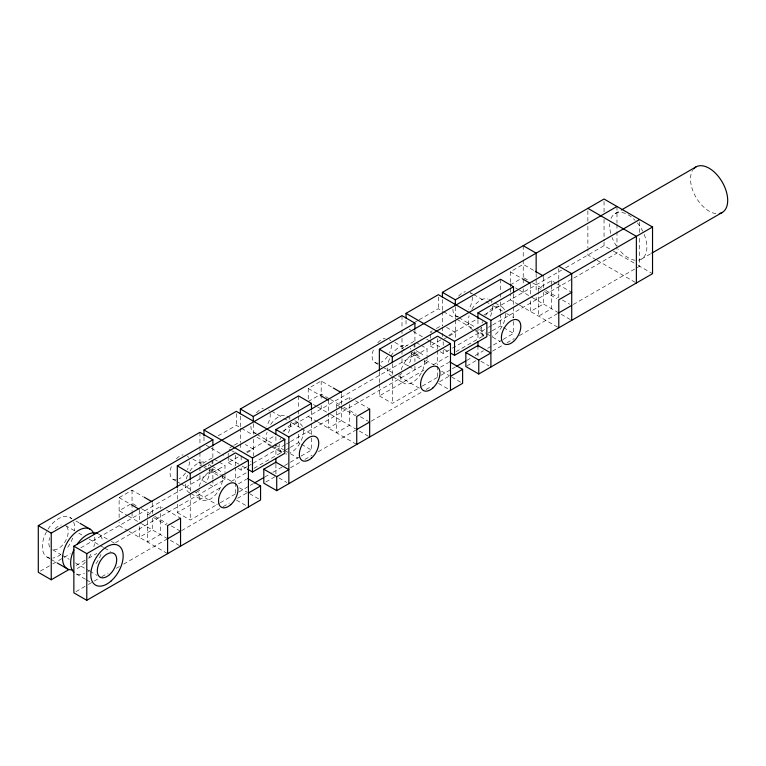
<?xml version="1.0" encoding="UTF-8"?>
<svg xmlns="http://www.w3.org/2000/svg" width="766" height="766" viewBox="0 0 766 766"><rect width="100%" height="100%" fill="white"/><g stroke="black" fill="none" stroke-linecap="round" stroke-linejoin="round"><path stroke-width="0.57" stroke-dasharray="3.83 2.87" d="M218.128 435.825L236.311 425.331L240.438 427.706M415.124 322.093L418.159 320.341M419.165 319.757L438.363 308.679L442.489 311.053M119.123 517.605L119.123 497.651L132.049 490.183L143.165 496.607M308.238 398.962L308.238 388.467L321.174 380.999L332.281 387.414M510.29 282.309L510.29 271.815L523.226 264.347L534.333 270.762M615.146 213.58L620.326 210.593M308.238 401.528L321.174 394.069L329.428 398.827M510.29 284.875L522.23 277.981M212.067 457.991L199.945 464.991L202.923 466.714M233.276 445.745L228.23 448.656L231.217 450.379M234.291 445.161L240.352 441.656M414.119 341.339L401.997 348.339L404.975 350.062M432.302 330.835L430.281 332.004L433.269 333.727M436.342 328.509L442.403 325.004M40.368 571.11L51.772 564.532M52.806 563.939L63.166 557.954M64.2 557.351L70.424 553.77M80.784 547.786L212.067 471.99L212.067 468.486M228.23 456.823L228.23 462.654L238.331 456.823M246.566 452.064L274.544 435.921M282.836 431.134L414.119 355.338L414.119 351.833M430.281 334.34L430.281 346.002L442.403 339.003M448.617 335.412L476.596 319.259M483.853 315.075L561.564 270.207M565.71 267.813L604.048 245.685L612.302 250.444M212.871 472.459L224.993 465.46L224.993 472.459M247.217 452.629L253.287 449.125L245.321 444.529M414.923 355.807L427.045 348.808L427.045 355.807M444.223 338.888L448.263 336.552M449.269 335.968L455.339 332.473L444.395 326.153M147.407 517.481L147.407 513.986L160.343 506.517L162.363 507.686M349.459 404.333L349.459 425.331L336.533 432.79L336.533 404.793L349.459 397.334L351.479 398.502M538.584 291.645L538.584 288.14L551.51 280.682L556.566 283.592M76.102 565.423L87.496 558.835M88.53 558.242L96.822 553.454M115.474 542.692L224.993 479.459L224.993 473.618M238.178 468.399L241.156 470.123L247.217 466.628M248.232 466.044L251.267 464.292M285.402 444.577L253.287 463.124L250.3 461.4M286.436 443.983L289.548 442.183M290.582 441.589L427.045 362.806L427.045 356.966M440.23 351.747L443.208 353.471L451.289 348.808M452.304 348.224L487.454 327.925M488.488 327.331L491.6 325.531M492.634 324.937L616.975 253.144L616.975 247.169M177.31 504.21L177.31 512.588L221.862 486.86M231.188 481.479L246.738 472.507M253.986 468.313L285.076 450.37M286.111 449.776L289.213 447.976M290.257 447.382L298.539 442.595L300.531 443.744M379.361 383.967L379.361 395.936L423.914 370.208M433.24 364.827L448.79 355.855M456.038 351.661L484.016 335.508M488.162 333.114L491.265 331.324M492.308 330.72L500.591 325.943L502.582 327.092M238.532 483.767L246.614 479.104M440.584 367.115L448.665 362.452M641.439 259.119L650.765 253.728M177.31 512.588L190.246 520.047L219.258 503.3M220.292 502.707L237.91 492.528M238.944 491.935L249.304 485.95M250.338 485.357L253.45 483.557M264.845 476.979L272.102 472.794M273.136 472.191L283.497 466.207M284.531 465.613L300.08 456.641M301.115 456.038L311.475 450.054L311.475 435.701M379.361 395.936L392.297 403.395L421.31 386.648M422.344 386.045L439.962 375.876M440.996 375.283L451.356 369.298M452.39 368.705L455.502 366.904M466.896 360.326L471.042 357.933M475.188 355.539L483.48 350.751M487.626 348.358L502.132 339.989M503.166 339.386L513.526 333.401L513.526 319.049M75.93 591.649L87.334 585.061M88.368 584.468L100.806 577.286M101.84 576.693L108.054 573.102M116.346 568.315L119.448 566.524M123.594 564.13L167.112 539.005M181.619 530.627L222.035 507.293M223.069 506.699L229.283 503.109M237.527 498.35L246.614 493.103M265.812 482.025L274.898 476.768M290.419 467.815L300.779 461.831M304.925 459.437L312.174 455.253M318.397 451.662L355.702 430.128M371.242 421.156L422.009 391.838M426.155 389.444L431.335 386.457M439.579 381.698L448.665 376.451M466.848 365.947L475.945 360.7M492.471 351.163L502.831 345.179M506.977 342.785L514.225 338.601M519.415 335.604L557.753 313.476M573.294 304.495L639.61 266.214L639.61 236.301M613.327 251.047L637.063 264.739M638.088 265.342L652.536 273.682M596.13 259.779L587.876 255.011L587.876 249.036M597.164 260.373L636.374 283.008M557.571 284.176L571.714 292.344M524.26 278.01L527.353 279.791M532.514 282.769L544.894 289.921M545.919 290.515L558.299 297.668M562.426 300.042L569.655 304.217M510.29 271.815L521.407 278.23M538.584 288.14L540.605 289.309M544.645 291.645L556.767 298.644M515.451 287.853L518.544 289.644M519.578 290.237L531.958 297.39M532.178 297.514L571.714 320.341M518.544 304.571L510.29 299.812L510.29 293.972M519.578 305.174L558.787 327.81M488.957 299.429L493.936 302.302M494.932 302.876L501.893 306.888M470.496 292.727L472.565 293.914M473.589 294.508L484.945 301.067M485.97 301.66L489.072 303.451M493.199 305.835L502.486 311.188M506.613 313.572L513.833 317.746M503.578 327.666L513.526 333.401M455.751 315.889L457.809 317.076M458.844 317.67L475.351 327.206M479.478 329.591L485.673 333.162M486.707 333.756L500.112 341.502M443.524 311.657L455.904 318.8M456.938 319.393L484.792 335.479M475.791 331.419L483.758 336.015M480.952 361.255L488.909 365.851M409.13 329.121L412.223 330.912M413.257 331.506L422.545 336.868M426.672 339.252L429.764 341.042M430.798 341.636L443.179 348.779M444.213 349.382L449.364 352.36M430.281 346.002L436.247 349.449M416.101 342.488L420.084 344.786M421.08 345.361L427.045 348.808M416.101 350.684L421.07 353.557M394.835 342.364L404.122 347.726M410.308 351.297L421.664 357.856M425.791 360.24L434.044 364.999M410.949 353.509L420.084 358.785M424.067 361.083L427.045 362.806M441.532 371.165L449.489 375.761M451.662 377.016L460.615 382.186M407.962 365.784L401.997 362.337L401.997 356.353M408.958 366.359L414.923 369.806L414.923 366.215M438.545 383.44L448.493 389.185M374.928 362.548L378.021 364.338M379.055 364.932L382.148 366.713M383.182 367.316L394.538 373.865M398.665 376.25L419.299 388.161M392.987 376.929L403.931 383.249M355.52 400.829L369.662 408.996M330.462 399.421L339.74 404.783M343.867 407.167L356.247 414.32M360.374 416.704L368.637 421.463M308.238 388.467L319.355 394.883M336.533 404.793L340.573 407.129M341.579 407.713L355.721 415.881M313.399 404.505L316.492 406.296M317.526 406.89L329.907 414.042M330.462 414.358L355.702 428.931M359.35 431.038L369.662 436.993M317.526 421.827L308.238 416.465L308.238 414.128M318.34 422.296L356.736 444.462M286.905 416.082L290.889 418.38M294.872 420.678L299.841 423.541M271.537 411.17L282.893 417.719M283.918 418.313L287.02 420.103M291.147 422.487L300.435 427.849M301.459 428.443L312.815 434.992M301.526 444.318L311.475 450.054M253.699 432.541L255.758 433.728M256.792 434.322L274.333 444.452M275.367 445.046L283.621 449.814M284.655 450.408L298.06 458.154M241.472 428.309L252.818 434.858M256.945 437.242L271.394 445.582M272.418 446.176L282.74 452.132M271.758 446.923L281.706 452.668M232.203 450.954L234.195 452.103M278.901 477.907L286.857 482.503M206.044 445.18L210.171 447.564M211.205 448.158L223.586 455.31M229.781 458.882L241.127 465.441M242.161 466.034L246.288 468.419M228.23 462.654L234.195 466.101M214.049 459.14L218.032 461.438M219.028 462.013L224.993 465.46M209.07 464.464L211.062 465.613M212.058 466.188L219.019 470.209M192.783 459.016L202.071 464.378M203.105 464.972L207.232 467.356M208.256 467.949L220.646 475.102M221.671 475.696L231.993 481.651M203.919 467.289L207.902 469.587M208.898 470.161L218.032 475.437M222.016 477.735L224.993 479.459M239.48 487.818L247.437 492.414M249.611 493.668L258.563 498.838M205.91 482.436L199.945 478.989L199.945 475.399M209.884 484.734L212.871 486.458L212.871 480.474M236.493 500.093L246.441 505.838M172.877 479.2L175.969 480.991M177.003 481.584L180.096 483.375M181.13 483.968L192.486 490.518M193.511 491.111L217.247 504.813M190.935 493.582L201.879 499.901M166.404 510.022L180.546 518.18M136.176 505.637L132.049 503.252L119.123 510.721L127.376 515.48M141.337 508.614L153.717 515.757M154.751 516.361L167.132 523.504M171.258 525.888L180.546 531.25M119.123 497.651L130.23 504.066M147.407 513.986L149.427 515.154M153.468 517.481L166.605 525.064M128.41 516.083L140.791 523.226M141.337 523.542L180.546 546.177M128.209 530.895L119.123 525.648L119.123 522.153M129.224 531.48L167.61 553.646M69.936 517.519L71.956 518.687M75.997 521.014L79.022 522.766M107.317 539.101L98.22 533.854A22.856 13.194 -60 0 1 102.788 541.753M111.357 541.428L114.383 543.18M65.359 525.438L74.647 530.8M78.774 533.184L81.876 534.965M89.095 539.14L99.408 545.095M100.442 545.689L103.534 547.479M104.569 548.073L110.764 551.644M52.682 549.787L60.935 554.555M61.969 555.149L69.189 559.324M75.374 562.895L88.789 570.641M89.823 571.235L97.043 575.4M47.071 557.112L50.106 558.864M51.121 559.448L56.167 562.359M85.466 579.278L75.365 573.447A22.856 13.194 -60 0 0 84.49 573.447M86.472 579.862L90.512 582.189M639.61 221.939L639.61 235.105M616.975 206.485L616.975 223.232M616.975 224.428L616.975 230.413M616.975 231.61L616.975 245.972M604.048 201.41L604.048 212.182M604.048 219.363L604.048 240.897M604.048 242.094L604.048 245.685M587.876 210.746L587.876 221.518M587.876 226.296L587.876 247.839M558.787 268.607L558.787 279.37M558.787 280.567L558.787 297.323M551.51 280.682L551.51 284.176M551.51 285.345L551.51 308.679L538.584 316.138L538.584 292.813M543.429 277.177L543.429 287.681M543.429 292.344L543.429 304.006L530.493 311.475L530.493 299.812M536.152 273.491L536.152 278.269M536.152 279.466L536.152 292.631M536.152 297.419L536.152 299.812M530.493 283.477L530.493 295.14M523.226 245.685L523.226 258.841M523.226 260.038L523.226 277.981M523.226 279.178L523.226 284.301M523.226 288.753L523.226 292.344M513.526 293.924L513.526 305.883M513.526 307.08L513.526 317.852M510.29 283.477L510.29 287.173M510.29 288.322L510.29 292.918M500.591 279.274L500.591 292.44M500.591 293.637L500.591 297.227M500.591 302.015L500.591 312.777M500.591 313.974L500.591 325.943M477.965 320.054L477.965 326.038M477.965 327.235L477.965 340.391M477.965 345.533L477.965 358.373M455.339 306.984L455.339 318.953M455.339 320.15L455.339 339.472M443.208 341.808L443.208 345.303M443.208 349.966L443.208 353.471M442.403 299.525L442.403 310.287M442.403 311.484L442.403 325.847M442.403 327.044L442.403 332.004M442.403 333.172L442.403 336.667M438.363 297.007L438.363 308.679M437.558 338.601L437.558 349.363M437.558 350.56L437.558 364.922M437.558 366.119L437.558 379.371M414.923 330.318L414.923 342.278M414.923 343.474L414.923 347.065M414.923 351.853L414.923 361.638M414.119 343.666L414.119 347.17M406.037 320.341L406.037 326.172M401.997 315.669L401.997 328.834M401.997 330.031L401.997 333.622M401.997 338.409L401.997 349.172M401.997 350.368L401.997 355.338M392.297 363.917L392.297 375.876M392.297 377.073L392.297 403.395M379.361 371.998L379.361 382.77M349.459 397.334L349.459 399.661M341.377 393.829L341.377 405.501M341.377 406.66L341.377 420.658L328.442 428.127L328.442 412.96M328.442 400.13L328.442 411.792M321.174 380.999L321.174 400.953M321.174 405.501L321.174 408.996M311.475 410.576L311.475 434.504M298.539 395.926L298.539 409.092M298.539 410.289L298.539 415.076M298.539 416.273L298.539 429.429M298.539 434.217L298.539 442.595M275.913 436.706L275.913 442.691M275.913 443.887L275.913 457.043M275.913 464.225L275.913 473.857M253.287 423.636L253.287 434.408M253.287 439.196L253.287 456.124M241.156 456.124L241.156 461.955M241.156 467.787L241.156 470.123M240.352 416.177L240.352 426.94M240.352 428.137L240.352 442.499M240.352 443.696L240.352 448.656M236.311 413.659L236.311 425.331M235.507 455.253L235.507 466.015M235.507 467.212L235.507 481.575M235.507 482.772L235.507 496.023M228.23 453.328L228.23 455.655M212.871 446.971L212.871 463.717M212.871 468.505L212.871 479.277M212.067 460.328L212.067 463.823M203.986 436.993L203.986 442.825M199.945 432.33L199.945 445.486M199.945 446.683L199.945 451.471M199.945 452.668L199.945 465.824M199.945 467.327L199.945 470.822M190.246 480.569L190.246 492.528M190.246 493.725L190.246 520.047M177.31 488.66L177.31 499.422M160.343 506.517L160.343 508.854M160.343 513.517L160.343 534.515L147.407 541.983L147.407 518.649M152.262 503.023L152.262 513.517M152.262 518.18L152.262 529.852L139.326 537.311L139.326 523.312M139.326 509.313L139.326 522.153M132.049 490.183L132.049 511.295M132.049 512.349L132.049 518.18M283.631 431.938A17.149 9.901 -60 0 1 302.541 426.729M303.346 430.166A17.149 9.901 -60 0 1 290.18 452.965M286.81 453.989A17.149 9.901 -60 0 1 285.699 454.046M281.859 452.649A17.149 9.901 -60 0 1 279.197 444.108M279.992 439.751A17.149 9.901 -60 0 1 280.5 438.181M289.108 418.284A17.149 9.901 -60 0 1 289.605 419.27M290.41 422.698A17.149 9.901 -60 0 1 288.485 432.733M270.695 446.205A17.149 9.901 -60 0 1 267.066 432.283M270.695 424.469A17.149 9.901 -60 0 1 285.977 415.651M199.179 486.41A17.149 9.901 -60 0 1 218.932 470.152A17.149 9.901 -60 0 1 215.15 495.248A17.149 9.901 -60 0 1 198.327 492.05M208.285 464.943A17.149 9.901 -60 0 1 208.792 465.929M209.587 469.357A17.149 9.901 -60 0 1 206.092 482.542M199.725 490.077A17.149 9.901 -60 0 1 195.311 492.624M189.872 492.864A17.149 9.901 -60 0 1 185.439 483.298M186.243 478.942A17.149 9.901 -60 0 1 188.101 474.202M189.872 471.128A17.149 9.901 -60 0 1 205.154 462.31M66.661 526.548A13.711 7.919 -60 0 1 65.11 541.696A13.711 7.919 -60 0 1 52.691 549.634M49.685 547.058A13.711 7.919 -60 0 1 49.685 537.761M55.114 528.779A13.711 7.919 -60 0 1 61.242 524.988M485.682 315.286A17.149 9.901 -60 0 1 504.593 310.077M505.397 313.514A17.149 9.901 -60 0 1 492.232 336.312M483.911 335.996A17.149 9.901 -60 0 1 481.249 327.455M482.044 323.099A17.149 9.901 -60 0 1 482.551 321.529M491.159 301.622A17.149 9.901 -60 0 1 491.657 302.608M492.461 306.046A17.149 9.901 -60 0 1 489.8 317.66M481.479 327.589A17.149 9.901 -60 0 1 480.387 328.269M472.746 329.552A17.149 9.901 -60 0 1 469.118 315.63M471.818 309.32A17.149 9.901 -60 0 1 488.028 298.999M401.231 369.758A17.149 9.901 -60 0 1 412.501 354.399A17.149 9.901 -60 0 1 423.77 356.736M424.575 360.173A17.149 9.901 -60 0 1 412.501 382.397A17.149 9.901 -60 0 1 400.426 374.114M410.337 348.291A17.149 9.901 -60 0 1 410.844 349.277M411.639 352.705A17.149 9.901 -60 0 1 408.144 365.88M401.777 373.425A17.149 9.901 -60 0 1 398.483 375.503M391.924 376.211A17.149 9.901 -60 0 1 387.443 367.939M388.295 362.289A17.149 9.901 -60 0 1 407.206 345.658M470.372 292.813A13.711 7.919 -60 0 1 471.119 293.723M472.21 296.873A13.711 7.919 -60 0 1 468.419 309.617M458.575 316.521A13.711 7.919 -60 0 1 453.012 307.961M458.575 296.145A13.711 7.919 -60 0 1 465.345 291.683M389.549 339.472A13.711 7.919 -60 0 1 390.612 340.927M391.483 345.073A13.711 7.919 -60 0 1 389.549 352.896M387.596 356.276A13.711 7.919 -60 0 1 381.095 362.241M378.394 363.122A13.711 7.919 -60 0 1 374.028 348.444M377.762 342.804A13.711 7.919 -60 0 1 385.174 338.218M268.713 409.896A13.711 7.919 -60 0 1 269.383 410.921M270.159 413.525A13.711 7.919 -60 0 1 266.367 426.269M256.524 433.173A13.711 7.919 -60 0 1 250.855 426.26M256.524 412.797A13.711 7.919 -60 0 1 263.293 408.335M187.498 456.134A13.711 7.919 -60 0 1 188.56 457.58M189.432 461.726A13.711 7.919 -60 0 1 187.498 469.548M185.544 472.928A13.711 7.919 -60 0 1 179.043 478.894M176.343 479.775A13.711 7.919 -60 0 1 171.977 465.096M176.343 458.786A13.711 7.919 -60 0 1 183.122 454.87M94.706 537.09A22.856 13.194 -60 0 1 93.854 546.761M90.924 554.153A22.856 13.194 -60 0 1 88.396 558.328M85.428 562.081A22.856 13.194 -60 0 1 76.409 568.784M49.771 558.06A22.856 13.194 -60 0 1 46.678 531.422A22.856 13.194 -60 0 1 71.449 518.659M73.651 522.048A22.856 13.194 -60 0 1 74.503 530.733M72.693 538.067A22.856 13.194 -60 0 1 66.249 549.222M60.801 554.46A22.856 13.194 -60 0 1 52.854 558.06M100.978 554.402A22.856 13.194 -60 0 1 95.53 564.303M90.225 569.904A22.856 13.194 -60 0 1 87.946 571.599M715.951 213.599A26.293 15.176 60 0 1 695.327 196.125A26.293 15.176 60 0 1 692.598 170.291M644.187 234.396A26.293 15.176 60 0 1 638.461 260.191M635.129 260.258A26.293 15.176 60 0 1 618.65 249.142M616.573 246.25A26.293 15.176 60 0 1 612.082 237.489M610.789 233.486A26.293 15.176 60 0 1 609.774 223.729M611.009 218.473A26.293 15.176 60 0 1 635.129 220.34M637.379 222.877A26.293 15.176 60 0 1 642.722 231.15"/><path stroke-width="1.15" d="M68.844 569.607L51.236 579.776L38.3 572.307L38.3 525.648L199.945 432.33L212.871 439.789L212.871 445.774M203.986 435.825L203.986 429.994L236.311 411.332L284.799 439.33L284.799 453.328L252.474 471.99L247.313 469.012M240.352 413.784L240.352 408.996L401.997 315.669L414.923 323.137L414.923 329.121M406.037 318.005L406.037 313.342L438.363 294.68L486.85 322.668L486.85 336.667L454.525 355.338L450.398 352.954M442.403 297.131L442.403 292.344L604.048 199.016L652.536 227.014L652.536 273.682L478.769 374L465.843 366.531L465.843 352.532L477.965 345.533L490.891 353.002L478.769 360.001L465.843 352.532M38.3 525.648L51.236 533.117L212.871 439.789M240.352 408.996L253.287 416.465L414.923 323.137M442.403 292.344L455.339 299.812L616.975 206.485M177.31 487.463L177.31 465.92L298.539 395.926L311.475 403.395L311.475 409.379M379.361 370.801L379.361 349.267L500.591 279.274L513.526 286.743L513.526 292.727M621.36 209.989L695.968 166.921M177.31 465.92L190.246 473.388L311.475 403.395M379.361 349.267L392.297 356.736L513.526 286.743M247.629 478.52L260.555 485.989L260.555 499.987L86.788 600.305L73.862 592.846L73.862 546.177L235.507 452.859L248.433 460.328L248.433 506.987M275.913 434.312L275.913 429.525L437.558 336.207L450.485 343.666L450.485 390.334M477.965 318.857L477.965 312.873L639.61 219.555M73.862 546.177L86.788 553.646L248.433 460.328M203.986 429.994L252.474 457.991L284.799 439.33M275.913 429.525L288.839 436.993L450.485 343.666M406.037 313.342L454.525 341.339L486.85 322.668M477.965 312.873L490.891 320.341L652.536 227.014M263.791 469.194L275.913 462.195L288.839 469.654L276.718 476.653L263.791 469.194L263.791 483.193L276.718 490.652L462.607 383.335L462.607 369.336L449.68 361.868M571.714 292.344L558.787 299.812L558.787 327.81M651.799 253.134L722.252 212.45M254.484 482.963L263.81 477.572M456.536 366.311L465.862 360.92M167.61 538.718L180.546 531.25M356.736 429.525L369.662 422.066M558.787 312.873L571.714 305.404M248.433 492.988L260.555 485.989M450.485 376.336L462.607 369.336M587.876 208.352L636.374 236.349L636.374 283.008M523.226 245.685L536.152 253.144L536.152 272.294M558.787 266.214L571.714 273.682L571.714 320.341M535.348 271.346L543.429 276.009M522.412 278.814L529.488 282.893M333.296 387.998L341.377 392.661M320.36 395.467L328.442 400.13M144.171 497.182L152.262 501.854M131.245 504.65L138.311 508.739M80.037 523.35L90.139 529.182M57.182 562.943L67.284 568.774M490.891 320.341L490.891 367M478.769 360.001L478.769 374M477.965 341.588L477.965 346.376M455.339 299.812L455.339 305.787M454.525 341.339L454.525 355.338M392.297 356.736L392.297 362.72M369.662 436.993L369.662 408.996L356.736 416.465L356.736 444.462M288.839 436.993L288.839 483.652M276.718 476.653L276.718 490.652M275.913 458.24L275.913 463.028M253.287 416.465L253.287 421.252M252.474 457.991L252.474 471.99M190.246 473.388L190.246 479.372M180.546 546.177L180.546 518.18L167.61 525.648L167.61 553.646M86.788 553.646L86.788 600.305M51.236 533.117L51.236 579.776M71.994 569.837A22.856 13.194 -60 0 1 67.695 541.677A22.856 13.194 -60 0 1 93.854 533.711M73.852 572.307A22.856 13.194 -60 0 1 73.852 549.931M77.107 544.3A22.856 13.194 -60 0 1 97.378 533.433M693.556 168.96A26.293 15.176 60 0 1 722.252 182.097A26.293 15.176 60 0 1 719.284 213.523M109.509 574.682A13.711 7.919 -60 0 0 113.856 553.435A13.711 7.919 -60 0 0 97.627 567.826A13.711 7.919 -60 0 0 109.509 574.682M513.613 341.377A13.711 7.919 -60 0 0 517.96 320.131A13.711 7.919 -60 0 0 501.73 334.512A13.711 7.919 -60 0 0 513.613 341.377M432.79 388.036A13.711 7.919 -60 0 0 437.137 366.79A13.711 7.919 -60 0 0 420.907 381.181A13.711 7.919 -60 0 0 432.79 388.036M311.561 458.03A13.711 7.919 -60 0 0 315.908 436.783A13.711 7.919 -60 0 0 299.678 451.164A13.711 7.919 -60 0 0 311.561 458.03M230.738 504.689A13.711 7.919 -60 0 0 235.085 483.442A13.711 7.919 -60 0 0 218.856 497.833A13.711 7.919 -60 0 0 230.738 504.689M111.185 580.925A22.856 13.194 -60 0 0 118.424 545.516A22.856 13.194 -60 0 0 91.384 569.492A22.856 13.194 -60 0 0 111.185 580.925"/></g></svg>
